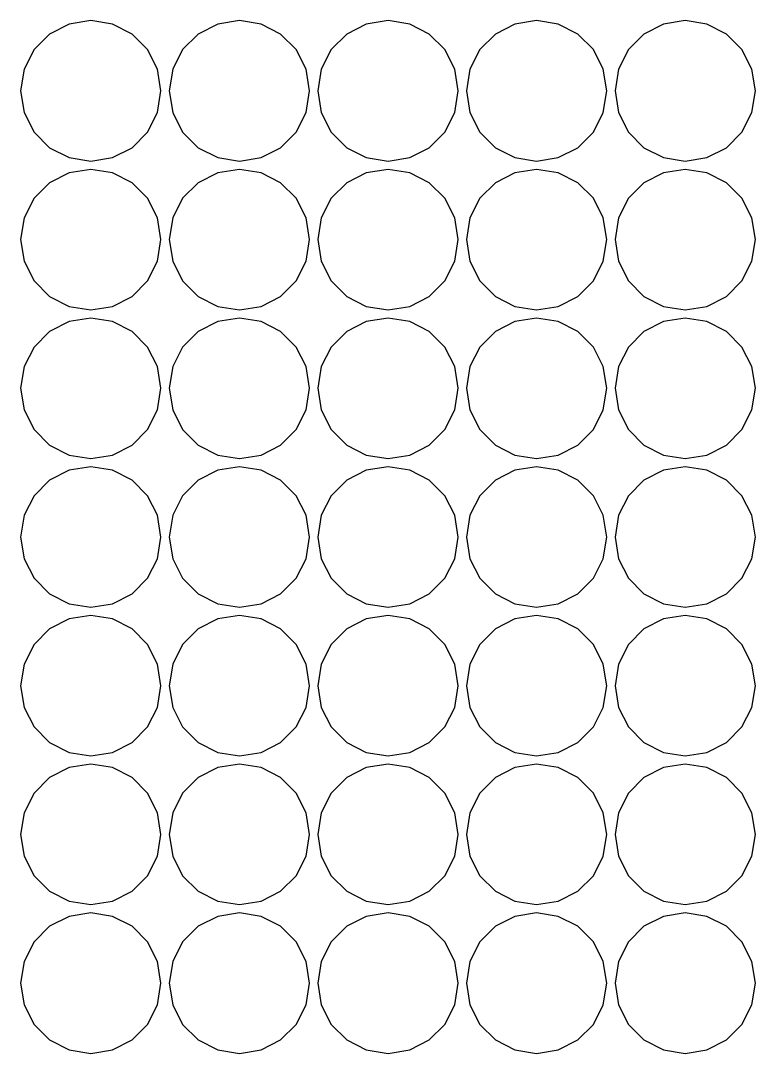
# Model space of a CAD drawing. Header units: metres. Extents: x -319 to 328, y -240 to 246.
# Drawn here: x 76.5 to 165.5, y 120.5 to 245.5 of the extents above; entities that cross this region are included whole.
import ezdxf

# ---------------------------------------------------------------- set-up
doc = ezdxf.new("R2010")
doc.units = ezdxf.units.M

msp = doc.modelspace()

# ---------------------------------------------------------------- linework, layer by layer
for p, q in [((82.37335, 245.08398, -415.6922), (80.003815, 243.87665, -415.6922)), ((85, 245.5, -415.6922), (82.37335, 245.08398, -415.6922)), ((87.62665, 245.08398, -415.6922), (85, 245.5, -415.6922)), ((89.996185, 243.87665, -415.6922), (87.62665, 245.08398, -415.6922)), ((100.37335, 245.08398, -415.6922), (98.003815, 243.87665, -415.6922)), ((103, 245.5, -415.6922), (100.37335, 245.08398, -415.6922)), ((105.62665, 245.08398, -415.6922), (103, 245.5, -415.6922)), ((107.996185, 243.87665, -415.6922), (105.62665, 245.08398, -415.6922)), ((118.37335, 245.08398, -415.6922), (116.003815, 243.87665, -415.6922)), ((121, 245.5, -415.6922), (118.37335, 245.08398, -415.6922)), ((123.62665, 245.08398, -415.6922), (121, 245.5, -415.6922)), ((125.996185, 243.87665, -415.6922), (123.62665, 245.08398, -415.6922)), ((136.37335, 245.08398, -415.6922), (134.00381, 243.87665, -415.6922)), ((139, 245.5, -415.6922), (136.37335, 245.08398, -415.6922)), ((141.62665, 245.08398, -415.6922), (139, 245.5, -415.6922)), ((143.99619, 243.87665, -415.6922), (141.62665, 245.08398, -415.6922)), ((154.37335, 245.08398, -415.6922), (152.00381, 243.87665, -415.6922)), ((157, 245.5, -415.6922), (154.37335, 245.08398, -415.6922)), ((159.62665, 245.08398, -415.6922), (157, 245.5, -415.6922)), ((161.99619, 243.87665, -415.6922), (159.62665, 245.08398, -415.6922)), ((80.003815, 243.87665, -415.6922), (78.12335, 241.99619, -415.6922)), ((91.87665, 241.99619, -415.6922), (89.996185, 243.87665, -415.6922)), ((98.003815, 243.87665, -415.6922), (96.12335, 241.99619, -415.6922)), ((109.87665, 241.99619, -415.6922), (107.996185, 243.87665, -415.6922)), ((116.003815, 243.87665, -415.6922), (114.12335, 241.99619, -415.6922)), ((127.87665, 241.99619, -415.6922), (125.996185, 243.87665, -415.6922)), ((134.00381, 243.87665, -415.6922), (132.12335, 241.99619, -415.6922)), ((145.87665, 241.99619, -415.6922), (143.99619, 243.87665, -415.6922)), ((152.00381, 243.87665, -415.6922), (150.12335, 241.99619, -415.6922)), ((163.87665, 241.99619, -415.6922), (161.99619, 243.87665, -415.6922)), ((78.12335, 241.99619, -415.6922), (76.916016, 239.62665, -415.6922)), ((93.083984, 239.62665, -415.6922), (91.87665, 241.99619, -415.6922)), ((96.12335, 241.99619, -415.6922), (94.916016, 239.62665, -415.6922)), ((111.083984, 239.62665, -415.6922), (109.87665, 241.99619, -415.6922)), ((114.12335, 241.99619, -415.6922), (112.916016, 239.62665, -415.6922)), ((129.08398, 239.62665, -415.6922), (127.87665, 241.99619, -415.6922)), ((132.12335, 241.99619, -415.6922), (130.91602, 239.62665, -415.6922)), ((147.08398, 239.62665, -415.6922), (145.87665, 241.99619, -415.6922)), ((150.12335, 241.99619, -415.6922), (148.91602, 239.62665, -415.6922)), ((165.08398, 239.62665, -415.6922), (163.87665, 241.99619, -415.6922)), ((76.916016, 239.62665, -415.6922), (76.5, 237, -415.6922)), ((93.5, 237, -415.6922), (93.083984, 239.62665, -415.6922)), ((94.916016, 239.62665, -415.6922), (94.5, 237, -415.6922)), ((111.5, 237, -415.6922), (111.083984, 239.62665, -415.6922)), ((112.916016, 239.62665, -415.6922), (112.5, 237, -415.6922)), ((129.5, 237, -415.6922), (129.08398, 239.62665, -415.6922)), ((130.91602, 239.62665, -415.6922), (130.5, 237, -415.6922)), ((147.5, 237, -415.6922), (147.08398, 239.62665, -415.6922)), ((148.91602, 239.62665, -415.6922), (148.5, 237, -415.6922)), ((165.5, 237, -415.6922), (165.08398, 239.62665, -415.6922)), ((76.5, 237, -415.6922), (76.916016, 234.37335, -415.6922)), ((93.083984, 234.37335, -415.6922), (93.5, 237, -415.6922)), ((94.5, 237, -415.6922), (94.916016, 234.37335, -415.6922)), ((111.083984, 234.37335, -415.6922), (111.5, 237, -415.6922)), ((112.5, 237, -415.6922), (112.916016, 234.37335, -415.6922)), ((129.08398, 234.37335, -415.6922), (129.5, 237, -415.6922)), ((130.5, 237, -415.6922), (130.91602, 234.37335, -415.6922)), ((147.08398, 234.37335, -415.6922), (147.5, 237, -415.6922)), ((148.5, 237, -415.6922), (148.91602, 234.37335, -415.6922)), ((165.08398, 234.37335, -415.6922), (165.5, 237, -415.6922)), ((76.916016, 234.37335, -415.6922), (78.12335, 232.00381, -415.6922)), ((91.87665, 232.00381, -415.6922), (93.083984, 234.37335, -415.6922)), ((94.916016, 234.37335, -415.6922), (96.12335, 232.00381, -415.6922)), ((109.87665, 232.00381, -415.6922), (111.083984, 234.37335, -415.6922)), ((112.916016, 234.37335, -415.6922), (114.12335, 232.00381, -415.6922)), ((127.87665, 232.00381, -415.6922), (129.08398, 234.37335, -415.6922)), ((130.91602, 234.37335, -415.6922), (132.12335, 232.00381, -415.6922)), ((145.87665, 232.00381, -415.6922), (147.08398, 234.37335, -415.6922)), ((148.91602, 234.37335, -415.6922), (150.12335, 232.00381, -415.6922)), ((163.87665, 232.00381, -415.6922), (165.08398, 234.37335, -415.6922)), ((78.12335, 232.00381, -415.6922), (80.003815, 230.12335, -415.6922)), ((89.996185, 230.12335, -415.6922), (91.87665, 232.00381, -415.6922)), ((96.12335, 232.00381, -415.6922), (98.003815, 230.12335, -415.6922)), ((107.996185, 230.12335, -415.6922), (109.87665, 232.00381, -415.6922)), ((114.12335, 232.00381, -415.6922), (116.003815, 230.12335, -415.6922)), ((125.996185, 230.12335, -415.6922), (127.87665, 232.00381, -415.6922)), ((132.12335, 232.00381, -415.6922), (134.00381, 230.12335, -415.6922)), ((143.99619, 230.12335, -415.6922), (145.87665, 232.00381, -415.6922)), ((150.12335, 232.00381, -415.6922), (152.00381, 230.12335, -415.6922)), ((161.99619, 230.12335, -415.6922), (163.87665, 232.00381, -415.6922)), ((80.003815, 230.12335, -415.6922), (82.37335, 228.91602, -415.6922)), ((87.62665, 228.91602, -415.6922), (89.996185, 230.12335, -415.6922)), ((98.003815, 230.12335, -415.6922), (100.37335, 228.91602, -415.6922)), ((105.62665, 228.91602, -415.6922), (107.996185, 230.12335, -415.6922)), ((116.003815, 230.12335, -415.6922), (118.37335, 228.91602, -415.6922)), ((123.62665, 228.91602, -415.6922), (125.996185, 230.12335, -415.6922)), ((134.00381, 230.12335, -415.6922), (136.37335, 228.91602, -415.6922)), ((141.62665, 228.91602, -415.6922), (143.99619, 230.12335, -415.6922)), ((152.00381, 230.12335, -415.6922), (154.37335, 228.91602, -415.6922)), ((159.62665, 228.91602, -415.6922), (161.99619, 230.12335, -415.6922)), ((82.37335, 228.91602, -415.6922), (85, 228.5, -415.6922)), ((85, 228.5, -415.6922), (87.62665, 228.91602, -415.6922)), ((100.37335, 228.91602, -415.6922), (103, 228.5, -415.6922)), ((103, 228.5, -415.6922), (105.62665, 228.91602, -415.6922)), ((118.37335, 228.91602, -415.6922), (121, 228.5, -415.6922)), ((121, 228.5, -415.6922), (123.62665, 228.91602, -415.6922)), ((136.37335, 228.91602, -415.6922), (139, 228.5, -415.6922)), ((139, 228.5, -415.6922), (141.62665, 228.91602, -415.6922)), ((154.37335, 228.91602, -415.6922), (157, 228.5, -415.6922)), ((157, 228.5, -415.6922), (159.62665, 228.91602, -415.6922)), ((85, 227.5, -415.6922), (82.37335, 227.08398, -415.6922)), ((87.62665, 227.08398, -415.6922), (85, 227.5, -415.6922)), ((103, 227.5, -415.6922), (100.37335, 227.08398, -415.6922)), ((105.62665, 227.08398, -415.6922), (103, 227.5, -415.6922)), ((121, 227.5, -415.6922), (118.37335, 227.08398, -415.6922)), ((123.62665, 227.08398, -415.6922), (121, 227.5, -415.6922)), ((139, 227.5, -415.6922), (136.37335, 227.08398, -415.6922)), ((141.62665, 227.08398, -415.6922), (139, 227.5, -415.6922)), ((157, 227.5, -415.6922), (154.37335, 227.08398, -415.6922)), ((159.62665, 227.08398, -415.6922), (157, 227.5, -415.6922)), ((82.37335, 227.08398, -415.6922), (80.003815, 225.87665, -415.6922)), ((89.996185, 225.87665, -415.6922), (87.62665, 227.08398, -415.6922)), ((100.37335, 227.08398, -415.6922), (98.003815, 225.87665, -415.6922)), ((107.996185, 225.87665, -415.6922), (105.62665, 227.08398, -415.6922)), ((118.37335, 227.08398, -415.6922), (116.003815, 225.87665, -415.6922)), ((125.996185, 225.87665, -415.6922), (123.62665, 227.08398, -415.6922)), ((136.37335, 227.08398, -415.6922), (134.00381, 225.87665, -415.6922)), ((143.99619, 225.87665, -415.6922), (141.62665, 227.08398, -415.6922)), ((154.37335, 227.08398, -415.6922), (152.00381, 225.87665, -415.6922)), ((161.99619, 225.87665, -415.6922), (159.62665, 227.08398, -415.6922)), ((80.003815, 225.87665, -415.6922), (78.12335, 223.99619, -415.6922)), ((91.87665, 223.99619, -415.6922), (89.996185, 225.87665, -415.6922)), ((98.003815, 225.87665, -415.6922), (96.12335, 223.99619, -415.6922)), ((109.87665, 223.99619, -415.6922), (107.996185, 225.87665, -415.6922)), ((116.003815, 225.87665, -415.6922), (114.12335, 223.99619, -415.6922)), ((127.87665, 223.99619, -415.6922), (125.996185, 225.87665, -415.6922)), ((134.00381, 225.87665, -415.6922), (132.12335, 223.99619, -415.6922)), ((145.87665, 223.99619, -415.6922), (143.99619, 225.87665, -415.6922)), ((152.00381, 225.87665, -415.6922), (150.12335, 223.99619, -415.6922)), ((163.87665, 223.99619, -415.6922), (161.99619, 225.87665, -415.6922)), ((78.12335, 223.99619, -415.6922), (76.916016, 221.62665, -415.6922)), ((93.083984, 221.62665, -415.6922), (91.87665, 223.99619, -415.6922)), ((96.12335, 223.99619, -415.6922), (94.916016, 221.62665, -415.6922)), ((111.083984, 221.62665, -415.6922), (109.87665, 223.99619, -415.6922)), ((114.12335, 223.99619, -415.6922), (112.916016, 221.62665, -415.6922)), ((129.08398, 221.62665, -415.6922), (127.87665, 223.99619, -415.6922)), ((132.12335, 223.99619, -415.6922), (130.91602, 221.62665, -415.6922)), ((147.08398, 221.62665, -415.6922), (145.87665, 223.99619, -415.6922)), ((150.12335, 223.99619, -415.6922), (148.91602, 221.62665, -415.6922)), ((165.08398, 221.62665, -415.6922), (163.87665, 223.99619, -415.6922)), ((76.916016, 221.62665, -415.6922), (76.5, 219, -415.6922)), ((93.5, 219, -415.6922), (93.083984, 221.62665, -415.6922)), ((94.916016, 221.62665, -415.6922), (94.5, 219, -415.6922)), ((111.5, 219, -415.6922), (111.083984, 221.62665, -415.6922)), ((112.916016, 221.62665, -415.6922), (112.5, 219, -415.6922)), ((129.5, 219, -415.6922), (129.08398, 221.62665, -415.6922)), ((130.91602, 221.62665, -415.6922), (130.5, 219, -415.6922)), ((147.5, 219, -415.6922), (147.08398, 221.62665, -415.6922)), ((148.91602, 221.62665, -415.6922), (148.5, 219, -415.6922)), ((165.5, 219, -415.6922), (165.08398, 221.62665, -415.6922)), ((76.5, 219, -415.6922), (76.916016, 216.37335, -415.6922)), ((93.083984, 216.37335, -415.6922), (93.5, 219, -415.6922)), ((94.5, 219, -415.6922), (94.916016, 216.37335, -415.6922)), ((111.083984, 216.37335, -415.6922), (111.5, 219, -415.6922)), ((112.5, 219, -415.6922), (112.916016, 216.37335, -415.6922)), ((129.08398, 216.37335, -415.6922), (129.5, 219, -415.6922)), ((130.5, 219, -415.6922), (130.91602, 216.37335, -415.6922)), ((147.08398, 216.37335, -415.6922), (147.5, 219, -415.6922)), ((148.5, 219, -415.6922), (148.91602, 216.37335, -415.6922)), ((165.08398, 216.37335, -415.6922), (165.5, 219, -415.6922)), ((76.916016, 216.37335, -415.6922), (78.12335, 214.00381, -415.6922)), ((91.87665, 214.00381, -415.6922), (93.083984, 216.37335, -415.6922)), ((94.916016, 216.37335, -415.6922), (96.12335, 214.00381, -415.6922)), ((109.87665, 214.00381, -415.6922), (111.083984, 216.37335, -415.6922)), ((112.916016, 216.37335, -415.6922), (114.12335, 214.00381, -415.6922)), ((127.87665, 214.00381, -415.6922), (129.08398, 216.37335, -415.6922)), ((130.91602, 216.37335, -415.6922), (132.12335, 214.00381, -415.6922)), ((145.87665, 214.00381, -415.6922), (147.08398, 216.37335, -415.6922)), ((148.91602, 216.37335, -415.6922), (150.12335, 214.00381, -415.6922)), ((163.87665, 214.00381, -415.6922), (165.08398, 216.37335, -415.6922)), ((78.12335, 214.00381, -415.6922), (80.003815, 212.12335, -415.6922)), ((89.996185, 212.12335, -415.6922), (91.87665, 214.00381, -415.6922)), ((96.12335, 214.00381, -415.6922), (98.003815, 212.12335, -415.6922)), ((107.996185, 212.12335, -415.6922), (109.87665, 214.00381, -415.6922)), ((114.12335, 214.00381, -415.6922), (116.003815, 212.12335, -415.6922)), ((125.996185, 212.12335, -415.6922), (127.87665, 214.00381, -415.6922)), ((132.12335, 214.00381, -415.6922), (134.00381, 212.12335, -415.6922)), ((143.99619, 212.12335, -415.6922), (145.87665, 214.00381, -415.6922)), ((150.12335, 214.00381, -415.6922), (152.00381, 212.12335, -415.6922)), ((161.99619, 212.12335, -415.6922), (163.87665, 214.00381, -415.6922)), ((80.003815, 212.12335, -415.6922), (82.37335, 210.91602, -415.6922)), ((87.62665, 210.91602, -415.6922), (89.996185, 212.12335, -415.6922)), ((98.003815, 212.12335, -415.6922), (100.37335, 210.91602, -415.6922)), ((105.62665, 210.91602, -415.6922), (107.996185, 212.12335, -415.6922)), ((116.003815, 212.12335, -415.6922), (118.37335, 210.91602, -415.6922)), ((123.62665, 210.91602, -415.6922), (125.996185, 212.12335, -415.6922)), ((134.00381, 212.12335, -415.6922), (136.37335, 210.91602, -415.6922)), ((141.62665, 210.91602, -415.6922), (143.99619, 212.12335, -415.6922)), ((152.00381, 212.12335, -415.6922), (154.37335, 210.91602, -415.6922)), ((159.62665, 210.91602, -415.6922), (161.99619, 212.12335, -415.6922)), ((82.37335, 210.91602, -415.6922), (85, 210.5, -415.6922)), ((85, 210.5, -415.6922), (87.62665, 210.91602, -415.6922)), ((100.37335, 210.91602, -415.6922), (103, 210.5, -415.6922)), ((103, 210.5, -415.6922), (105.62665, 210.91602, -415.6922)), ((118.37335, 210.91602, -415.6922), (121, 210.5, -415.6922)), ((121, 210.5, -415.6922), (123.62665, 210.91602, -415.6922)), ((136.37335, 210.91602, -415.6922), (139, 210.5, -415.6922)), ((139, 210.5, -415.6922), (141.62665, 210.91602, -415.6922)), ((154.37335, 210.91602, -415.6922), (157, 210.5, -415.6922)), ((157, 210.5, -415.6922), (159.62665, 210.91602, -415.6922)), ((82.37335, 209.08398, -415.6922), (80.003815, 207.87665, -415.6922)), ((85, 209.5, -415.6922), (82.37335, 209.08398, -415.6922)), ((87.62665, 209.08398, -415.6922), (85, 209.5, -415.6922)), ((89.996185, 207.87665, -415.6922), (87.62665, 209.08398, -415.6922)), ((100.37335, 209.08398, -415.6922), (98.003815, 207.87665, -415.6922)), ((103, 209.5, -415.6922), (100.37335, 209.08398, -415.6922)), ((105.62665, 209.08398, -415.6922), (103, 209.5, -415.6922)), ((107.996185, 207.87665, -415.6922), (105.62665, 209.08398, -415.6922)), ((118.37335, 209.08398, -415.6922), (116.003815, 207.87665, -415.6922)), ((121, 209.5, -415.6922), (118.37335, 209.08398, -415.6922)), ((123.62665, 209.08398, -415.6922), (121, 209.5, -415.6922)), ((125.996185, 207.87665, -415.6922), (123.62665, 209.08398, -415.6922)), ((136.37335, 209.08398, -415.6922), (134.00381, 207.87665, -415.6922)), ((139, 209.5, -415.6922), (136.37335, 209.08398, -415.6922)), ((141.62665, 209.08398, -415.6922), (139, 209.5, -415.6922)), ((143.99619, 207.87665, -415.6922), (141.62665, 209.08398, -415.6922)), ((154.37335, 209.08398, -415.6922), (152.00381, 207.87665, -415.6922)), ((157, 209.5, -415.6922), (154.37335, 209.08398, -415.6922)), ((159.62665, 209.08398, -415.6922), (157, 209.5, -415.6922)), ((161.99619, 207.87665, -415.6922), (159.62665, 209.08398, -415.6922)), ((80.003815, 207.87665, -415.6922), (78.12335, 205.99619, -415.6922)), ((91.87665, 205.99619, -415.6922), (89.996185, 207.87665, -415.6922)), ((98.003815, 207.87665, -415.6922), (96.12335, 205.99619, -415.6922)), ((109.87665, 205.99619, -415.6922), (107.996185, 207.87665, -415.6922)), ((116.003815, 207.87665, -415.6922), (114.12335, 205.99619, -415.6922)), ((127.87665, 205.99619, -415.6922), (125.996185, 207.87665, -415.6922)), ((134.00381, 207.87665, -415.6922), (132.12335, 205.99619, -415.6922)), ((145.87665, 205.99619, -415.6922), (143.99619, 207.87665, -415.6922)), ((152.00381, 207.87665, -415.6922), (150.12335, 205.99619, -415.6922)), ((163.87665, 205.99619, -415.6922), (161.99619, 207.87665, -415.6922)), ((78.12335, 205.99619, -415.6922), (76.916016, 203.62665, -415.6922)), ((93.083984, 203.62665, -415.6922), (91.87665, 205.99619, -415.6922)), ((96.12335, 205.99619, -415.6922), (94.916016, 203.62665, -415.6922)), ((111.083984, 203.62665, -415.6922), (109.87665, 205.99619, -415.6922)), ((114.12335, 205.99619, -415.6922), (112.916016, 203.62665, -415.6922)), ((129.08398, 203.62665, -415.6922), (127.87665, 205.99619, -415.6922)), ((132.12335, 205.99619, -415.6922), (130.91602, 203.62665, -415.6922)), ((147.08398, 203.62665, -415.6922), (145.87665, 205.99619, -415.6922)), ((150.12335, 205.99619, -415.6922), (148.91602, 203.62665, -415.6922)), ((165.08398, 203.62665, -415.6922), (163.87665, 205.99619, -415.6922)), ((76.916016, 203.62665, -415.6922), (76.5, 201, -415.6922)), ((93.5, 201, -415.6922), (93.083984, 203.62665, -415.6922)), ((94.916016, 203.62665, -415.6922), (94.5, 201, -415.6922)), ((111.5, 201, -415.6922), (111.083984, 203.62665, -415.6922)), ((112.916016, 203.62665, -415.6922), (112.5, 201, -415.6922)), ((129.5, 201, -415.6922), (129.08398, 203.62665, -415.6922)), ((130.91602, 203.62665, -415.6922), (130.5, 201, -415.6922)), ((147.5, 201, -415.6922), (147.08398, 203.62665, -415.6922)), ((148.91602, 203.62665, -415.6922), (148.5, 201, -415.6922)), ((165.5, 201, -415.6922), (165.08398, 203.62665, -415.6922)), ((76.5, 201, -415.6922), (76.916016, 198.37335, -415.6922)), ((93.083984, 198.37335, -415.6922), (93.5, 201, -415.6922)), ((94.5, 201, -415.6922), (94.916016, 198.37335, -415.6922)), ((111.083984, 198.37335, -415.6922), (111.5, 201, -415.6922)), ((112.5, 201, -415.6922), (112.916016, 198.37335, -415.6922)), ((129.08398, 198.37335, -415.6922), (129.5, 201, -415.6922)), ((130.5, 201, -415.6922), (130.91602, 198.37335, -415.6922)), ((147.08398, 198.37335, -415.6922), (147.5, 201, -415.6922)), ((148.5, 201, -415.6922), (148.91602, 198.37335, -415.6922)), ((165.08398, 198.37335, -415.6922), (165.5, 201, -415.6922)), ((76.916016, 198.37335, -415.6922), (78.12335, 196.00381, -415.6922)), ((91.87665, 196.00381, -415.6922), (93.083984, 198.37335, -415.6922)), ((94.916016, 198.37335, -415.6922), (96.12335, 196.00381, -415.6922)), ((109.87665, 196.00381, -415.6922), (111.083984, 198.37335, -415.6922)), ((112.916016, 198.37335, -415.6922), (114.12335, 196.00381, -415.6922)), ((127.87665, 196.00381, -415.6922), (129.08398, 198.37335, -415.6922)), ((130.91602, 198.37335, -415.6922), (132.12335, 196.00381, -415.6922)), ((145.87665, 196.00381, -415.6922), (147.08398, 198.37335, -415.6922)), ((148.91602, 198.37335, -415.6922), (150.12335, 196.00381, -415.6922)), ((163.87665, 196.00381, -415.6922), (165.08398, 198.37335, -415.6922)), ((78.12335, 196.00381, -415.6922), (80.003815, 194.12335, -415.6922)), ((89.996185, 194.12335, -415.6922), (91.87665, 196.00381, -415.6922)), ((96.12335, 196.00381, -415.6922), (98.003815, 194.12335, -415.6922)), ((107.996185, 194.12335, -415.6922), (109.87665, 196.00381, -415.6922)), ((114.12335, 196.00381, -415.6922), (116.003815, 194.12335, -415.6922)), ((125.996185, 194.12335, -415.6922), (127.87665, 196.00381, -415.6922)), ((132.12335, 196.00381, -415.6922), (134.00381, 194.12335, -415.6922)), ((143.99619, 194.12335, -415.6922), (145.87665, 196.00381, -415.6922)), ((150.12335, 196.00381, -415.6922), (152.00381, 194.12335, -415.6922)), ((161.99619, 194.12335, -415.6922), (163.87665, 196.00381, -415.6922)), ((80.003815, 194.12335, -415.6922), (82.37335, 192.91602, -415.6922)), ((87.62665, 192.91602, -415.6922), (89.996185, 194.12335, -415.6922)), ((98.003815, 194.12335, -415.6922), (100.37335, 192.91602, -415.6922)), ((105.62665, 192.91602, -415.6922), (107.996185, 194.12335, -415.6922)), ((116.003815, 194.12335, -415.6922), (118.37335, 192.91602, -415.6922)), ((123.62665, 192.91602, -415.6922), (125.996185, 194.12335, -415.6922)), ((134.00381, 194.12335, -415.6922), (136.37335, 192.91602, -415.6922)), ((141.62665, 192.91602, -415.6922), (143.99619, 194.12335, -415.6922)), ((152.00381, 194.12335, -415.6922), (154.37335, 192.91602, -415.6922)), ((159.62665, 192.91602, -415.6922), (161.99619, 194.12335, -415.6922)), ((82.37335, 192.91602, -415.6922), (85, 192.5, -415.6922)), ((85, 192.5, -415.6922), (87.62665, 192.91602, -415.6922)), ((100.37335, 192.91602, -415.6922), (103, 192.5, -415.6922)), ((103, 192.5, -415.6922), (105.62665, 192.91602, -415.6922)), ((118.37335, 192.91602, -415.6922), (121, 192.5, -415.6922)), ((121, 192.5, -415.6922), (123.62665, 192.91602, -415.6922)), ((136.37335, 192.91602, -415.6922), (139, 192.5, -415.6922)), ((139, 192.5, -415.6922), (141.62665, 192.91602, -415.6922)), ((154.37335, 192.91602, -415.6922), (157, 192.5, -415.6922)), ((157, 192.5, -415.6922), (159.62665, 192.91602, -415.6922)), ((85, 191.5, -415.6922), (82.37335, 191.08398, -415.6922)), ((87.62665, 191.08398, -415.6922), (85, 191.5, -415.6922)), ((103, 191.5, -415.6922), (100.37335, 191.08398, -415.6922)), ((105.62665, 191.08398, -415.6922), (103, 191.5, -415.6922)), ((121, 191.5, -415.6922), (118.37335, 191.08398, -415.6922)), ((123.62665, 191.08398, -415.6922), (121, 191.5, -415.6922)), ((139, 191.5, -415.6922), (136.37335, 191.08398, -415.6922)), ((141.62665, 191.08398, -415.6922), (139, 191.5, -415.6922)), ((157, 191.5, -415.6922), (154.37335, 191.08398, -415.6922)), ((159.62665, 191.08398, -415.6922), (157, 191.5, -415.6922)), ((82.37335, 191.08398, -415.6922), (80.003815, 189.87665, -415.6922)), ((89.996185, 189.87665, -415.6922), (87.62665, 191.08398, -415.6922)), ((100.37335, 191.08398, -415.6922), (98.003815, 189.87665, -415.6922)), ((107.996185, 189.87665, -415.6922), (105.62665, 191.08398, -415.6922)), ((118.37335, 191.08398, -415.6922), (116.003815, 189.87665, -415.6922)), ((125.996185, 189.87665, -415.6922), (123.62665, 191.08398, -415.6922)), ((136.37335, 191.08398, -415.6922), (134.00381, 189.87665, -415.6922)), ((143.99619, 189.87665, -415.6922), (141.62665, 191.08398, -415.6922)), ((154.37335, 191.08398, -415.6922), (152.00381, 189.87665, -415.6922)), ((161.99619, 189.87665, -415.6922), (159.62665, 191.08398, -415.6922)), ((80.003815, 189.87665, -415.6922), (78.12335, 187.99619, -415.6922)), ((91.87665, 187.99619, -415.6922), (89.996185, 189.87665, -415.6922)), ((98.003815, 189.87665, -415.6922), (96.12335, 187.99619, -415.6922)), ((109.87665, 187.99619, -415.6922), (107.996185, 189.87665, -415.6922)), ((116.003815, 189.87665, -415.6922), (114.12335, 187.99619, -415.6922)), ((127.87665, 187.99619, -415.6922), (125.996185, 189.87665, -415.6922)), ((134.00381, 189.87665, -415.6922), (132.12335, 187.99619, -415.6922)), ((145.87665, 187.99619, -415.6922), (143.99619, 189.87665, -415.6922)), ((152.00381, 189.87665, -415.6922), (150.12335, 187.99619, -415.6922)), ((163.87665, 187.99619, -415.6922), (161.99619, 189.87665, -415.6922)), ((78.12335, 187.99619, -415.6922), (76.916016, 185.62665, -415.6922)), ((93.083984, 185.62665, -415.6922), (91.87665, 187.99619, -415.6922)), ((96.12335, 187.99619, -415.6922), (94.916016, 185.62665, -415.6922)), ((111.083984, 185.62665, -415.6922), (109.87665, 187.99619, -415.6922)), ((114.12335, 187.99619, -415.6922), (112.916016, 185.62665, -415.6922)), ((129.08398, 185.62665, -415.6922), (127.87665, 187.99619, -415.6922)), ((132.12335, 187.99619, -415.6922), (130.91602, 185.62665, -415.6922)), ((147.08398, 185.62665, -415.6922), (145.87665, 187.99619, -415.6922)), ((150.12335, 187.99619, -415.6922), (148.91602, 185.62665, -415.6922)), ((165.08398, 185.62665, -415.6922), (163.87665, 187.99619, -415.6922)), ((76.916016, 185.62665, -415.6922), (76.5, 183, -415.6922)), ((93.5, 183, -415.6922), (93.083984, 185.62665, -415.6922)), ((94.916016, 185.62665, -415.6922), (94.5, 183, -415.6922)), ((111.5, 183, -415.6922), (111.083984, 185.62665, -415.6922)), ((112.916016, 185.62665, -415.6922), (112.5, 183, -415.6922)), ((129.5, 183, -415.6922), (129.08398, 185.62665, -415.6922)), ((130.91602, 185.62665, -415.6922), (130.5, 183, -415.6922)), ((147.5, 183, -415.6922), (147.08398, 185.62665, -415.6922)), ((148.91602, 185.62665, -415.6922), (148.5, 183, -415.6922)), ((165.5, 183, -415.6922), (165.08398, 185.62665, -415.6922)), ((76.5, 183, -415.6922), (76.916016, 180.37335, -415.6922)), ((93.083984, 180.37335, -415.6922), (93.5, 183, -415.6922)), ((94.5, 183, -415.6922), (94.916016, 180.37335, -415.6922)), ((111.083984, 180.37335, -415.6922), (111.5, 183, -415.6922)), ((112.5, 183, -415.6922), (112.916016, 180.37335, -415.6922)), ((129.08398, 180.37335, -415.6922), (129.5, 183, -415.6922)), ((130.5, 183, -415.6922), (130.91602, 180.37335, -415.6922)), ((147.08398, 180.37335, -415.6922), (147.5, 183, -415.6922)), ((148.5, 183, -415.6922), (148.91602, 180.37335, -415.6922)), ((165.08398, 180.37335, -415.6922), (165.5, 183, -415.6922)), ((76.916016, 180.37335, -415.6922), (78.12335, 178.00381, -415.6922)), ((91.87665, 178.00381, -415.6922), (93.083984, 180.37335, -415.6922)), ((94.916016, 180.37335, -415.6922), (96.12335, 178.00381, -415.6922)), ((109.87665, 178.00381, -415.6922), (111.083984, 180.37335, -415.6922)), ((112.916016, 180.37335, -415.6922), (114.12335, 178.00381, -415.6922)), ((127.87665, 178.00381, -415.6922), (129.08398, 180.37335, -415.6922)), ((130.91602, 180.37335, -415.6922), (132.12335, 178.00381, -415.6922)), ((145.87665, 178.00381, -415.6922), (147.08398, 180.37335, -415.6922)), ((148.91602, 180.37335, -415.6922), (150.12335, 178.00381, -415.6922)), ((163.87665, 178.00381, -415.6922), (165.08398, 180.37335, -415.6922)), ((78.12335, 178.00381, -415.6922), (80.003815, 176.12335, -415.6922)), ((89.996185, 176.12335, -415.6922), (91.87665, 178.00381, -415.6922)), ((96.12335, 178.00381, -415.6922), (98.003815, 176.12335, -415.6922)), ((107.996185, 176.12335, -415.6922), (109.87665, 178.00381, -415.6922)), ((114.12335, 178.00381, -415.6922), (116.003815, 176.12335, -415.6922)), ((125.996185, 176.12335, -415.6922), (127.87665, 178.00381, -415.6922)), ((132.12335, 178.00381, -415.6922), (134.00381, 176.12335, -415.6922)), ((143.99619, 176.12335, -415.6922), (145.87665, 178.00381, -415.6922)), ((150.12335, 178.00381, -415.6922), (152.00381, 176.12335, -415.6922)), ((161.99619, 176.12335, -415.6922), (163.87665, 178.00381, -415.6922)), ((80.003815, 176.12335, -415.6922), (82.37335, 174.91602, -415.6922)), ((87.62665, 174.91602, -415.6922), (89.996185, 176.12335, -415.6922)), ((98.003815, 176.12335, -415.6922), (100.37335, 174.91602, -415.6922)), ((105.62665, 174.91602, -415.6922), (107.996185, 176.12335, -415.6922)), ((116.003815, 176.12335, -415.6922), (118.37335, 174.91602, -415.6922)), ((123.62665, 174.91602, -415.6922), (125.996185, 176.12335, -415.6922)), ((134.00381, 176.12335, -415.6922), (136.37335, 174.91602, -415.6922)), ((141.62665, 174.91602, -415.6922), (143.99619, 176.12335, -415.6922)), ((152.00381, 176.12335, -415.6922), (154.37335, 174.91602, -415.6922)), ((159.62665, 174.91602, -415.6922), (161.99619, 176.12335, -415.6922)), ((82.37335, 174.91602, -415.6922), (85, 174.5, -415.6922)), ((85, 174.5, -415.6922), (87.62665, 174.91602, -415.6922)), ((100.37335, 174.91602, -415.6922), (103, 174.5, -415.6922)), ((103, 174.5, -415.6922), (105.62665, 174.91602, -415.6922)), ((118.37335, 174.91602, -415.6922), (121, 174.5, -415.6922)), ((121, 174.5, -415.6922), (123.62665, 174.91602, -415.6922)), ((136.37335, 174.91602, -415.6922), (139, 174.5, -415.6922)), ((139, 174.5, -415.6922), (141.62665, 174.91602, -415.6922)), ((154.37335, 174.91602, -415.6922), (157, 174.5, -415.6922)), ((157, 174.5, -415.6922), (159.62665, 174.91602, -415.6922)), ((82.37335, 173.08398, -415.6922), (80.003815, 171.87665, -415.6922)), ((85, 173.5, -415.6922), (82.37335, 173.08398, -415.6922)), ((87.62665, 173.08398, -415.6922), (85, 173.5, -415.6922)), ((89.996185, 171.87665, -415.6922), (87.62665, 173.08398, -415.6922)), ((100.37335, 173.08398, -415.6922), (98.003815, 171.87665, -415.6922)), ((103, 173.5, -415.6922), (100.37335, 173.08398, -415.6922)), ((105.62665, 173.08398, -415.6922), (103, 173.5, -415.6922)), ((107.996185, 171.87665, -415.6922), (105.62665, 173.08398, -415.6922)), ((118.37335, 173.08398, -415.6922), (116.003815, 171.87665, -415.6922)), ((121, 173.5, -415.6922), (118.37335, 173.08398, -415.6922)), ((123.62665, 173.08398, -415.6922), (121, 173.5, -415.6922)), ((125.996185, 171.87665, -415.6922), (123.62665, 173.08398, -415.6922)), ((136.37335, 173.08398, -415.6922), (134.00381, 171.87665, -415.6922)), ((139, 173.5, -415.6922), (136.37335, 173.08398, -415.6922)), ((141.62665, 173.08398, -415.6922), (139, 173.5, -415.6922)), ((143.99619, 171.87665, -415.6922), (141.62665, 173.08398, -415.6922)), ((154.37335, 173.08398, -415.6922), (152.00381, 171.87665, -415.6922)), ((157, 173.5, -415.6922), (154.37335, 173.08398, -415.6922)), ((159.62665, 173.08398, -415.6922), (157, 173.5, -415.6922)), ((161.99619, 171.87665, -415.6922), (159.62665, 173.08398, -415.6922)), ((80.003815, 171.87665, -415.6922), (78.12335, 169.99619, -415.6922)), ((91.87665, 169.99619, -415.6922), (89.996185, 171.87665, -415.6922)), ((98.003815, 171.87665, -415.6922), (96.12335, 169.99619, -415.6922)), ((109.87665, 169.99619, -415.6922), (107.996185, 171.87665, -415.6922)), ((116.003815, 171.87665, -415.6922), (114.12335, 169.99619, -415.6922)), ((127.87665, 169.99619, -415.6922), (125.996185, 171.87665, -415.6922)), ((134.00381, 171.87665, -415.6922), (132.12335, 169.99619, -415.6922)), ((145.87665, 169.99619, -415.6922), (143.99619, 171.87665, -415.6922)), ((152.00381, 171.87665, -415.6922), (150.12335, 169.99619, -415.6922)), ((163.87665, 169.99619, -415.6922), (161.99619, 171.87665, -415.6922)), ((78.12335, 169.99619, -415.6922), (76.916016, 167.62665, -415.6922)), ((93.083984, 167.62665, -415.6922), (91.87665, 169.99619, -415.6922)), ((96.12335, 169.99619, -415.6922), (94.916016, 167.62665, -415.6922)), ((111.083984, 167.62665, -415.6922), (109.87665, 169.99619, -415.6922)), ((114.12335, 169.99619, -415.6922), (112.916016, 167.62665, -415.6922)), ((129.08398, 167.62665, -415.6922), (127.87665, 169.99619, -415.6922)), ((132.12335, 169.99619, -415.6922), (130.91602, 167.62665, -415.6922)), ((147.08398, 167.62665, -415.6922), (145.87665, 169.99619, -415.6922)), ((150.12335, 169.99619, -415.6922), (148.91602, 167.62665, -415.6922)), ((165.08398, 167.62665, -415.6922), (163.87665, 169.99619, -415.6922)), ((76.916016, 167.62665, -415.6922), (76.5, 165, -415.6922)), ((93.5, 165, -415.6922), (93.083984, 167.62665, -415.6922)), ((94.916016, 167.62665, -415.6922), (94.5, 165, -415.6922)), ((111.5, 165, -415.6922), (111.083984, 167.62665, -415.6922)), ((112.916016, 167.62665, -415.6922), (112.5, 165, -415.6922)), ((129.5, 165, -415.6922), (129.08398, 167.62665, -415.6922)), ((130.91602, 167.62665, -415.6922), (130.5, 165, -415.6922)), ((147.5, 165, -415.6922), (147.08398, 167.62665, -415.6922)), ((148.91602, 167.62665, -415.6922), (148.5, 165, -415.6922)), ((165.5, 165, -415.6922), (165.08398, 167.62665, -415.6922)), ((76.5, 165, -415.6922), (76.916016, 162.37335, -415.6922)), ((93.083984, 162.37335, -415.6922), (93.5, 165, -415.6922)), ((94.5, 165, -415.6922), (94.916016, 162.37335, -415.6922)), ((111.083984, 162.37335, -415.6922), (111.5, 165, -415.6922)), ((112.5, 165, -415.6922), (112.916016, 162.37335, -415.6922)), ((129.08398, 162.37335, -415.6922), (129.5, 165, -415.6922)), ((130.5, 165, -415.6922), (130.91602, 162.37335, -415.6922)), ((147.08398, 162.37335, -415.6922), (147.5, 165, -415.6922)), ((148.5, 165, -415.6922), (148.91602, 162.37335, -415.6922)), ((165.08398, 162.37335, -415.6922), (165.5, 165, -415.6922)), ((76.916016, 162.37335, -415.6922), (78.12335, 160.00381, -415.6922)), ((91.87665, 160.00381, -415.6922), (93.083984, 162.37335, -415.6922)), ((94.916016, 162.37335, -415.6922), (96.12335, 160.00381, -415.6922)), ((109.87665, 160.00381, -415.6922), (111.083984, 162.37335, -415.6922)), ((112.916016, 162.37335, -415.6922), (114.12335, 160.00381, -415.6922)), ((127.87665, 160.00381, -415.6922), (129.08398, 162.37335, -415.6922)), ((130.91602, 162.37335, -415.6922), (132.12335, 160.00381, -415.6922)), ((145.87665, 160.00381, -415.6922), (147.08398, 162.37335, -415.6922)), ((148.91602, 162.37335, -415.6922), (150.12335, 160.00381, -415.6922)), ((163.87665, 160.00381, -415.6922), (165.08398, 162.37335, -415.6922)), ((78.12335, 160.00381, -415.6922), (80.003815, 158.12335, -415.6922)), ((89.996185, 158.12335, -415.6922), (91.87665, 160.00381, -415.6922)), ((96.12335, 160.00381, -415.6922), (98.003815, 158.12335, -415.6922)), ((107.996185, 158.12335, -415.6922), (109.87665, 160.00381, -415.6922)), ((114.12335, 160.00381, -415.6922), (116.003815, 158.12335, -415.6922)), ((125.996185, 158.12335, -415.6922), (127.87665, 160.00381, -415.6922)), ((132.12335, 160.00381, -415.6922), (134.00381, 158.12335, -415.6922)), ((143.99619, 158.12335, -415.6922), (145.87665, 160.00381, -415.6922)), ((150.12335, 160.00381, -415.6922), (152.00381, 158.12335, -415.6922)), ((161.99619, 158.12335, -415.6922), (163.87665, 160.00381, -415.6922)), ((80.003815, 158.12335, -415.6922), (82.37335, 156.91602, -415.6922)), ((87.62665, 156.91602, -415.6922), (89.996185, 158.12335, -415.6922)), ((98.003815, 158.12335, -415.6922), (100.37335, 156.91602, -415.6922)), ((105.62665, 156.91602, -415.6922), (107.996185, 158.12335, -415.6922)), ((116.003815, 158.12335, -415.6922), (118.37335, 156.91602, -415.6922)), ((123.62665, 156.91602, -415.6922), (125.996185, 158.12335, -415.6922)), ((134.00381, 158.12335, -415.6922), (136.37335, 156.91602, -415.6922)), ((141.62665, 156.91602, -415.6922), (143.99619, 158.12335, -415.6922)), ((152.00381, 158.12335, -415.6922), (154.37335, 156.91602, -415.6922)), ((159.62665, 156.91602, -415.6922), (161.99619, 158.12335, -415.6922)), ((82.37335, 156.91602, -415.6922), (85, 156.5, -415.6922)), ((85, 156.5, -415.6922), (87.62665, 156.91602, -415.6922)), ((100.37335, 156.91602, -415.6922), (103, 156.5, -415.6922)), ((103, 156.5, -415.6922), (105.62665, 156.91602, -415.6922)), ((118.37335, 156.91602, -415.6922), (121, 156.5, -415.6922)), ((121, 156.5, -415.6922), (123.62665, 156.91602, -415.6922)), ((136.37335, 156.91602, -415.6922), (139, 156.5, -415.6922)), ((139, 156.5, -415.6922), (141.62665, 156.91602, -415.6922)), ((154.37335, 156.91602, -415.6922), (157, 156.5, -415.6922)), ((157, 156.5, -415.6922), (159.62665, 156.91602, -415.6922)), ((82.37335, 155.08398, -415.6922), (80.003815, 153.87665, -415.6922)), ((85, 155.5, -415.6922), (82.37335, 155.08398, -415.6922)), ((87.62665, 155.08398, -415.6922), (85, 155.5, -415.6922)), ((89.996185, 153.87665, -415.6922), (87.62665, 155.08398, -415.6922)), ((100.37335, 155.08398, -415.6922), (98.003815, 153.87665, -415.6922)), ((103, 155.5, -415.6922), (100.37335, 155.08398, -415.6922)), ((105.62665, 155.08398, -415.6922), (103, 155.5, -415.6922)), ((107.996185, 153.87665, -415.6922), (105.62665, 155.08398, -415.6922)), ((118.37335, 155.08398, -415.6922), (116.003815, 153.87665, -415.6922)), ((121, 155.5, -415.6922), (118.37335, 155.08398, -415.6922)), ((123.62665, 155.08398, -415.6922), (121, 155.5, -415.6922)), ((125.996185, 153.87665, -415.6922), (123.62665, 155.08398, -415.6922)), ((136.37335, 155.08398, -415.6922), (134.00381, 153.87665, -415.6922)), ((139, 155.5, -415.6922), (136.37335, 155.08398, -415.6922)), ((141.62665, 155.08398, -415.6922), (139, 155.5, -415.6922)), ((143.99619, 153.87665, -415.6922), (141.62665, 155.08398, -415.6922)), ((154.37335, 155.08398, -415.6922), (152.00381, 153.87665, -415.6922)), ((157, 155.5, -415.6922), (154.37335, 155.08398, -415.6922)), ((159.62665, 155.08398, -415.6922), (157, 155.5, -415.6922)), ((161.99619, 153.87665, -415.6922), (159.62665, 155.08398, -415.6922)), ((80.003815, 153.87665, -415.6922), (78.12335, 151.99619, -415.6922)), ((91.87665, 151.99619, -415.6922), (89.996185, 153.87665, -415.6922)), ((98.003815, 153.87665, -415.6922), (96.12335, 151.99619, -415.6922)), ((109.87665, 151.99619, -415.6922), (107.996185, 153.87665, -415.6922)), ((116.003815, 153.87665, -415.6922), (114.12335, 151.99619, -415.6922)), ((127.87665, 151.99619, -415.6922), (125.996185, 153.87665, -415.6922)), ((134.00381, 153.87665, -415.6922), (132.12335, 151.99619, -415.6922)), ((145.87665, 151.99619, -415.6922), (143.99619, 153.87665, -415.6922)), ((152.00381, 153.87665, -415.6922), (150.12335, 151.99619, -415.6922)), ((163.87665, 151.99619, -415.6922), (161.99619, 153.87665, -415.6922)), ((78.12335, 151.99619, -415.6922), (76.916016, 149.62665, -415.6922)), ((93.083984, 149.62665, -415.6922), (91.87665, 151.99619, -415.6922)), ((96.12335, 151.99619, -415.6922), (94.916016, 149.62665, -415.6922)), ((111.083984, 149.62665, -415.6922), (109.87665, 151.99619, -415.6922)), ((114.12335, 151.99619, -415.6922), (112.916016, 149.62665, -415.6922)), ((129.08398, 149.62665, -415.6922), (127.87665, 151.99619, -415.6922)), ((132.12335, 151.99619, -415.6922), (130.91602, 149.62665, -415.6922)), ((147.08398, 149.62665, -415.6922), (145.87665, 151.99619, -415.6922)), ((150.12335, 151.99619, -415.6922), (148.91602, 149.62665, -415.6922)), ((165.08398, 149.62665, -415.6922), (163.87665, 151.99619, -415.6922)), ((76.916016, 149.62665, -415.6922), (76.5, 147, -415.6922)), ((93.5, 147, -415.6922), (93.083984, 149.62665, -415.6922)), ((94.916016, 149.62665, -415.6922), (94.5, 147, -415.6922)), ((111.5, 147, -415.6922), (111.083984, 149.62665, -415.6922)), ((112.916016, 149.62665, -415.6922), (112.5, 147, -415.6922)), ((129.5, 147, -415.6922), (129.08398, 149.62665, -415.6922)), ((130.91602, 149.62665, -415.6922), (130.5, 147, -415.6922)), ((147.5, 147, -415.6922), (147.08398, 149.62665, -415.6922)), ((148.91602, 149.62665, -415.6922), (148.5, 147, -415.6922)), ((165.5, 147, -415.6922), (165.08398, 149.62665, -415.6922)), ((76.5, 147, -415.6922), (76.916016, 144.37335, -415.6922)), ((93.083984, 144.37335, -415.6922), (93.5, 147, -415.6922)), ((94.5, 147, -415.6922), (94.916016, 144.37335, -415.6922)), ((111.083984, 144.37335, -415.6922), (111.5, 147, -415.6922)), ((112.5, 147, -415.6922), (112.916016, 144.37335, -415.6922)), ((129.08398, 144.37335, -415.6922), (129.5, 147, -415.6922)), ((130.5, 147, -415.6922), (130.91602, 144.37335, -415.6922)), ((147.08398, 144.37335, -415.6922), (147.5, 147, -415.6922)), ((148.5, 147, -415.6922), (148.91602, 144.37335, -415.6922)), ((165.08398, 144.37335, -415.6922), (165.5, 147, -415.6922)), ((76.916016, 144.37335, -415.6922), (78.12335, 142.00381, -415.6922)), ((91.87665, 142.00381, -415.6922), (93.083984, 144.37335, -415.6922)), ((94.916016, 144.37335, -415.6922), (96.12335, 142.00381, -415.6922)), ((109.87665, 142.00381, -415.6922), (111.083984, 144.37335, -415.6922)), ((112.916016, 144.37335, -415.6922), (114.12335, 142.00381, -415.6922)), ((127.87665, 142.00381, -415.6922), (129.08398, 144.37335, -415.6922)), ((130.91602, 144.37335, -415.6922), (132.12335, 142.00381, -415.6922)), ((145.87665, 142.00381, -415.6922), (147.08398, 144.37335, -415.6922)), ((148.91602, 144.37335, -415.6922), (150.12335, 142.00381, -415.6922)), ((163.87665, 142.00381, -415.6922), (165.08398, 144.37335, -415.6922)), ((78.12335, 142.00381, -415.6922), (80.003815, 140.12335, -415.6922)), ((89.996185, 140.12335, -415.6922), (91.87665, 142.00381, -415.6922)), ((96.12335, 142.00381, -415.6922), (98.003815, 140.12335, -415.6922)), ((107.996185, 140.12335, -415.6922), (109.87665, 142.00381, -415.6922)), ((114.12335, 142.00381, -415.6922), (116.003815, 140.12335, -415.6922)), ((125.996185, 140.12335, -415.6922), (127.87665, 142.00381, -415.6922)), ((132.12335, 142.00381, -415.6922), (134.00381, 140.12335, -415.6922)), ((143.99619, 140.12335, -415.6922), (145.87665, 142.00381, -415.6922)), ((150.12335, 142.00381, -415.6922), (152.00381, 140.12335, -415.6922)), ((161.99619, 140.12335, -415.6922), (163.87665, 142.00381, -415.6922)), ((80.003815, 140.12335, -415.6922), (82.37335, 138.91602, -415.6922)), ((87.62665, 138.91602, -415.6922), (89.996185, 140.12335, -415.6922)), ((98.003815, 140.12335, -415.6922), (100.37335, 138.91602, -415.6922)), ((105.62665, 138.91602, -415.6922), (107.996185, 140.12335, -415.6922)), ((116.003815, 140.12335, -415.6922), (118.37335, 138.91602, -415.6922)), ((123.62665, 138.91602, -415.6922), (125.996185, 140.12335, -415.6922)), ((134.00381, 140.12335, -415.6922), (136.37335, 138.91602, -415.6922)), ((141.62665, 138.91602, -415.6922), (143.99619, 140.12335, -415.6922)), ((152.00381, 140.12335, -415.6922), (154.37335, 138.91602, -415.6922)), ((159.62665, 138.91602, -415.6922), (161.99619, 140.12335, -415.6922)), ((82.37335, 138.91602, -415.6922), (85, 138.5, -415.6922)), ((85, 138.5, -415.6922), (87.62665, 138.91602, -415.6922)), ((100.37335, 138.91602, -415.6922), (103, 138.5, -415.6922)), ((103, 138.5, -415.6922), (105.62665, 138.91602, -415.6922)), ((118.37335, 138.91602, -415.6922), (121, 138.5, -415.6922)), ((121, 138.5, -415.6922), (123.62665, 138.91602, -415.6922)), ((136.37335, 138.91602, -415.6922), (139, 138.5, -415.6922)), ((139, 138.5, -415.6922), (141.62665, 138.91602, -415.6922)), ((154.37335, 138.91602, -415.6922), (157, 138.5, -415.6922)), ((157, 138.5, -415.6922), (159.62665, 138.91602, -415.6922)), ((85, 137.5, -415.6922), (82.37335, 137.08398, -415.6922)), ((87.62665, 137.08398, -415.6922), (85, 137.5, -415.6922)), ((103, 137.5, -415.6922), (100.37335, 137.08398, -415.6922)), ((105.62665, 137.08398, -415.6922), (103, 137.5, -415.6922)), ((121, 137.5, -415.6922), (118.37335, 137.08398, -415.6922)), ((123.62665, 137.08398, -415.6922), (121, 137.5, -415.6922)), ((139, 137.5, -415.6922), (136.37335, 137.08398, -415.6922)), ((141.62665, 137.08398, -415.6922), (139, 137.5, -415.6922)), ((157, 137.5, -415.6922), (154.37335, 137.08398, -415.6922)), ((159.62665, 137.08398, -415.6922), (157, 137.5, -415.6922)), ((82.37335, 137.08398, -415.6922), (80.003815, 135.87665, -415.6922)), ((89.996185, 135.87665, -415.6922), (87.62665, 137.08398, -415.6922)), ((100.37335, 137.08398, -415.6922), (98.003815, 135.87665, -415.6922)), ((107.996185, 135.87665, -415.6922), (105.62665, 137.08398, -415.6922)), ((118.37335, 137.08398, -415.6922), (116.003815, 135.87665, -415.6922)), ((125.996185, 135.87665, -415.6922), (123.62665, 137.08398, -415.6922)), ((136.37335, 137.08398, -415.6922), (134.00381, 135.87665, -415.6922)), ((143.99619, 135.87665, -415.6922), (141.62665, 137.08398, -415.6922)), ((154.37335, 137.08398, -415.6922), (152.00381, 135.87665, -415.6922)), ((161.99619, 135.87665, -415.6922), (159.62665, 137.08398, -415.6922)), ((80.003815, 135.87665, -415.6922), (78.12335, 133.99619, -415.6922)), ((91.87665, 133.99619, -415.6922), (89.996185, 135.87665, -415.6922)), ((98.003815, 135.87665, -415.6922), (96.12335, 133.99619, -415.6922)), ((109.87665, 133.99619, -415.6922), (107.996185, 135.87665, -415.6922)), ((116.003815, 135.87665, -415.6922), (114.12335, 133.99619, -415.6922)), ((127.87665, 133.99619, -415.6922), (125.996185, 135.87665, -415.6922)), ((134.00381, 135.87665, -415.6922), (132.12335, 133.99619, -415.6922)), ((145.87665, 133.99619, -415.6922), (143.99619, 135.87665, -415.6922)), ((152.00381, 135.87665, -415.6922), (150.12335, 133.99619, -415.6922)), ((163.87665, 133.99619, -415.6922), (161.99619, 135.87665, -415.6922)), ((78.12335, 133.99619, -415.6922), (76.916016, 131.62665, -415.6922)), ((93.083984, 131.62665, -415.6922), (91.87665, 133.99619, -415.6922)), ((96.12335, 133.99619, -415.6922), (94.916016, 131.62665, -415.6922)), ((111.083984, 131.62665, -415.6922), (109.87665, 133.99619, -415.6922)), ((114.12335, 133.99619, -415.6922), (112.916016, 131.62665, -415.6922)), ((129.08398, 131.62665, -415.6922), (127.87665, 133.99619, -415.6922)), ((132.12335, 133.99619, -415.6922), (130.91602, 131.62665, -415.6922)), ((147.08398, 131.62665, -415.6922), (145.87665, 133.99619, -415.6922)), ((150.12335, 133.99619, -415.6922), (148.91602, 131.62665, -415.6922)), ((165.08398, 131.62665, -415.6922), (163.87665, 133.99619, -415.6922)), ((76.916016, 131.62665, -415.6922), (76.5, 129, -415.6922)), ((93.5, 129, -415.6922), (93.083984, 131.62665, -415.6922)), ((94.916016, 131.62665, -415.6922), (94.5, 129, -415.6922)), ((111.5, 129, -415.6922), (111.083984, 131.62665, -415.6922)), ((112.916016, 131.62665, -415.6922), (112.5, 129, -415.6922)), ((129.5, 129, -415.6922), (129.08398, 131.62665, -415.6922)), ((130.91602, 131.62665, -415.6922), (130.5, 129, -415.6922)), ((147.5, 129, -415.6922), (147.08398, 131.62665, -415.6922)), ((148.91602, 131.62665, -415.6922), (148.5, 129, -415.6922)), ((165.5, 129, -415.6922), (165.08398, 131.62665, -415.6922)), ((76.5, 129, -415.6922), (76.916016, 126.37335, -415.6922)), ((93.083984, 126.37335, -415.6922), (93.5, 129, -415.6922)), ((94.5, 129, -415.6922), (94.916016, 126.37335, -415.6922)), ((111.083984, 126.37335, -415.6922), (111.5, 129, -415.6922)), ((112.5, 129, -415.6922), (112.916016, 126.37335, -415.6922)), ((129.08398, 126.37335, -415.6922), (129.5, 129, -415.6922)), ((130.5, 129, -415.6922), (130.91602, 126.37335, -415.6922)), ((147.08398, 126.37335, -415.6922), (147.5, 129, -415.6922)), ((148.5, 129, -415.6922), (148.91602, 126.37335, -415.6922)), ((165.08398, 126.37335, -415.6922), (165.5, 129, -415.6922)), ((76.916016, 126.37335, -415.6922), (78.12335, 124.003815, -415.6922)), ((91.87665, 124.003815, -415.6922), (93.083984, 126.37335, -415.6922)), ((94.916016, 126.37335, -415.6922), (96.12335, 124.003815, -415.6922)), ((109.87665, 124.003815, -415.6922), (111.083984, 126.37335, -415.6922)), ((112.916016, 126.37335, -415.6922), (114.12335, 124.003815, -415.6922)), ((127.87665, 124.003815, -415.6922), (129.08398, 126.37335, -415.6922)), ((130.91602, 126.37335, -415.6922), (132.12335, 124.003815, -415.6922)), ((145.87665, 124.003815, -415.6922), (147.08398, 126.37335, -415.6922)), ((148.91602, 126.37335, -415.6922), (150.12335, 124.003815, -415.6922)), ((163.87665, 124.003815, -415.6922), (165.08398, 126.37335, -415.6922)), ((78.12335, 124.003815, -415.6922), (80.003815, 122.12335, -415.6922)), ((89.996185, 122.12335, -415.6922), (91.87665, 124.003815, -415.6922)), ((96.12335, 124.003815, -415.6922), (98.003815, 122.12335, -415.6922)), ((107.996185, 122.12335, -415.6922), (109.87665, 124.003815, -415.6922)), ((114.12335, 124.003815, -415.6922), (116.003815, 122.12335, -415.6922)), ((125.996185, 122.12335, -415.6922), (127.87665, 124.003815, -415.6922)), ((132.12335, 124.003815, -415.6922), (134.00381, 122.12335, -415.6922)), ((143.99619, 122.12335, -415.6922), (145.87665, 124.003815, -415.6922)), ((150.12335, 124.003815, -415.6922), (152.00381, 122.12335, -415.6922)), ((161.99619, 122.12335, -415.6922), (163.87665, 124.003815, -415.6922)), ((80.003815, 122.12335, -415.6922), (82.37335, 120.916016, -415.6922)), ((87.62665, 120.916016, -415.6922), (89.996185, 122.12335, -415.6922)), ((98.003815, 122.12335, -415.6922), (100.37335, 120.916016, -415.6922)), ((105.62665, 120.916016, -415.6922), (107.996185, 122.12335, -415.6922)), ((116.003815, 122.12335, -415.6922), (118.37335, 120.916016, -415.6922)), ((123.62665, 120.916016, -415.6922), (125.996185, 122.12335, -415.6922)), ((134.00381, 122.12335, -415.6922), (136.37335, 120.916016, -415.6922)), ((141.62665, 120.916016, -415.6922), (143.99619, 122.12335, -415.6922)), ((152.00381, 122.12335, -415.6922), (154.37335, 120.916016, -415.6922)), ((159.62665, 120.916016, -415.6922), (161.99619, 122.12335, -415.6922)), ((82.37335, 120.916016, -415.6922), (85, 120.5, -415.6922)), ((85, 120.5, -415.6922), (87.62665, 120.916016, -415.6922)), ((100.37335, 120.916016, -415.6922), (103, 120.5, -415.6922)), ((103, 120.5, -415.6922), (105.62665, 120.916016, -415.6922)), ((118.37335, 120.916016, -415.6922), (121, 120.5, -415.6922)), ((121, 120.5, -415.6922), (123.62665, 120.916016, -415.6922)), ((136.37335, 120.916016, -415.6922), (139, 120.5, -415.6922)), ((139, 120.5, -415.6922), (141.62665, 120.916016, -415.6922)), ((154.37335, 120.916016, -415.6922), (157, 120.5, -415.6922)), ((157, 120.5, -415.6922), (159.62665, 120.916016, -415.6922))]:
    msp.add_line(p, q)

doc.saveas('drawing.dxf')
